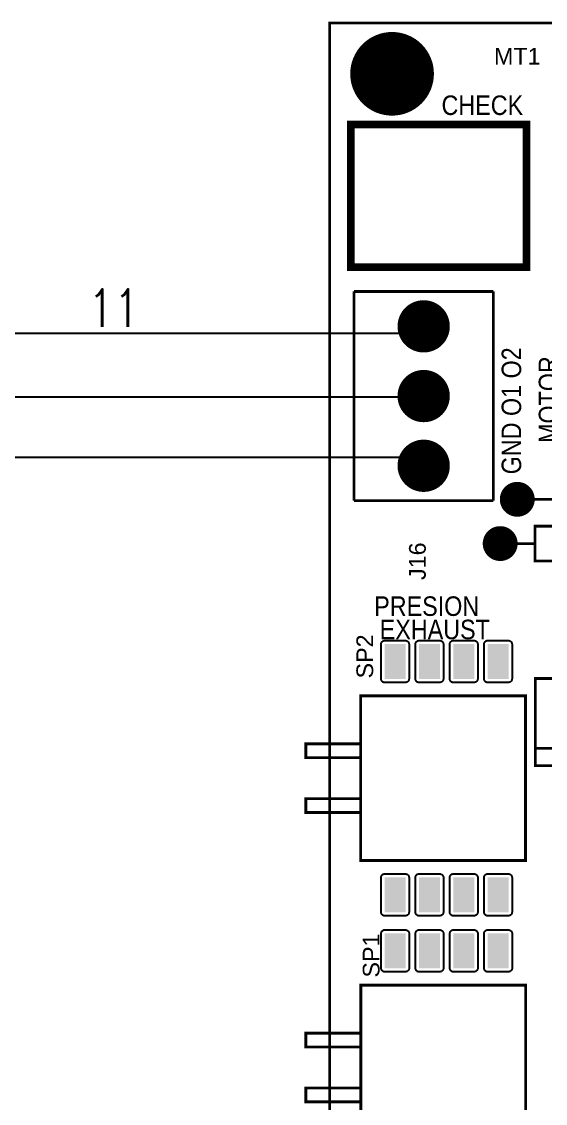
# Model space of a CAD drawing. Header units: inches. Extents: x 15 to 148, y 10 to 111.
# Drawn here: x 132.16 to 134.78, y 100.44 to 105.86 of the extents above; entities that cross this region are included whole.
import ezdxf
from ezdxf.enums import TextEntityAlignment as Align

# ---------------------------------------------------------------- set-up
doc = ezdxf.new("R2010")
doc.units = ezdxf.units.IN
doc.header["$MEASUREMENT"] = 0
doc.layers.add('BLK_12AWG', color=7, linetype='Continuous')
doc.layers.add('WIREFIXED', color=160, linetype='Continuous')
doc.styles.add('WD', font='romans.shx')

# ---------------------------------------------------------------- blocks, each defined once
blk = doc.blocks.new('RPAD')
blk.add_trace([(-0.5, -0.5), (-0.5, 0.5), (0.5, -0.5), (0.5, 0.5)])
blk = doc.blocks.new('EPAD')
at = {"const_width": 0.5}
blk.add_lwpolyline([(-0.25, 0, 1), (0.25, 0, 1)], format="xyb", close=True, dxfattribs=at)
blk = doc.blocks.new('CBA2Board')
for points, const_width in [([(154.6751, 100.9212), (162.5311, 100.9212), (162.5311, 105.055), (154.6751, 105.055), (154.6751, 100.9212)], 0.008), ([(154.6751, 100.9212), (162.5311, 100.9212), (162.5311, 105.055), (154.6751, 105.055), (154.6751, 100.9212)], 0.008), ([(154.6751, 100.9212), (162.5311, 100.9212), (162.5311, 105.055), (154.6751, 105.055), (154.6751, 100.9212)], 0.008), ([(154.7362, 104.3542), (155.2401, 104.3542), (155.2401, 104.7637), (154.7362, 104.7637), (154.7362, 104.3542)], 0.022), ([(154.7362, 104.3542), (155.2401, 104.3542), (155.2401, 104.7637), (154.7362, 104.7637), (154.7362, 104.3542)], 0.022), ([(154.7362, 104.3542), (155.2401, 104.3542), (155.2401, 104.7637), (154.7362, 104.7637), (154.7362, 104.3542)], 0.022), ([(155.1449, 104.2849), (154.7449, 104.2849)], 0.008), ([(154.7449, 104.2849), (154.7449, 103.6849)], 0.008), ([(155.1449, 104.2849), (154.7449, 104.2849)], 0.008), ([(154.7449, 104.2849), (154.7449, 103.6849)], 0.008), ([(155.1449, 104.2849), (154.7449, 104.2849)], 0.008), ([(154.7449, 104.2849), (154.7449, 103.6849)], 0.008), ([(155.1449, 103.6849), (155.1449, 104.2849)], 0.008), ([(155.1449, 103.6849), (155.1449, 104.2849)], 0.008), ([(155.1449, 103.6849), (155.1449, 104.2849)], 0.008), ([(155.1449, 103.6849), (154.7449, 103.6849)], 0.008), ([(155.1449, 103.6849), (154.7449, 103.6849)], 0.008), ([(155.1449, 103.6849), (154.7449, 103.6849)], 0.008), ([(155.3133, 103.6887), (155.2633, 103.6887)], 0.008), ([(155.3133, 103.6887), (155.2633, 103.6887)], 0.008), ([(155.3133, 103.6887), (155.2633, 103.6887)], 0.008), ([(155.2643, 103.5117), (155.6643, 103.5117), (155.6643, 103.6117), (155.2643, 103.6117), (155.2643, 103.5117)], 0.008), ([(155.2643, 103.5117), (155.6643, 103.5117), (155.6643, 103.6117), (155.2643, 103.6117), (155.2643, 103.5117)], 0.008), ([(155.2643, 103.5117), (155.6643, 103.5117), (155.6643, 103.6117), (155.2643, 103.6117), (155.2643, 103.5117)], 0.008), ([(155.2143, 103.5617), (155.2643, 103.5617)], 0.008), ([(155.2143, 103.5617), (155.2643, 103.5617)], 0.008), ([(155.2143, 103.5617), (155.2643, 103.5617)], 0.008), ([(155.2653, 102.9246), (156.1653, 102.9246), (156.1653, 103.1746), (155.2653, 103.1746), (155.2653, 102.9246)], 0.008), ([(155.2653, 102.9246), (156.1653, 102.9246), (156.1653, 103.1746), (155.2653, 103.1746), (155.2653, 102.9246)], 0.008), ([(155.2653, 102.9246), (156.1653, 102.9246), (156.1653, 103.1746), (155.2653, 103.1746), (155.2653, 102.9246)], 0.008), ([(154.7645, 102.6526), (155.2369, 102.6526), (155.2369, 103.125), (154.7645, 103.125), (154.7645, 102.6526)], 0.008), ([(154.7645, 102.6526), (155.2369, 102.6526), (155.2369, 103.125), (154.7645, 103.125), (154.7645, 102.6526)], 0.008), ([(154.7645, 102.6526), (155.2369, 102.6526), (155.2369, 103.125), (154.7645, 103.125), (154.7645, 102.6526)], 0.008), ([(154.607, 102.9478), (154.7645, 102.9478), (154.7645, 102.9872), (154.607, 102.9872), (154.607, 102.9478)], 0.008), ([(154.607, 102.9478), (154.7645, 102.9478), (154.7645, 102.9872), (154.607, 102.9872), (154.607, 102.9478)], 0.008), ([(154.607, 102.9478), (154.7645, 102.9478), (154.7645, 102.9872), (154.607, 102.9872), (154.607, 102.9478)], 0.008), ([(156.1653, 102.9746), (155.2653, 102.9746)], 0.008), ([(156.1653, 102.9746), (155.2653, 102.9746)], 0.008), ([(156.1653, 102.9746), (155.2653, 102.9746)], 0.008), ([(154.607, 102.7904), (154.7645, 102.7904), (154.7645, 102.8297), (154.607, 102.8297), (154.607, 102.7904)], 0.008), ([(154.607, 102.7904), (154.7645, 102.7904), (154.7645, 102.8297), (154.607, 102.8297), (154.607, 102.7904)], 0.008), ([(154.607, 102.7904), (154.7645, 102.7904), (154.7645, 102.8297), (154.607, 102.8297), (154.607, 102.7904)], 0.008), ([(154.7647, 101.8226), (155.2371, 101.8226), (155.2371, 102.295), (154.7647, 102.295), (154.7647, 101.8226)], 0.008), ([(154.7647, 101.8226), (155.2371, 101.8226), (155.2371, 102.295), (154.7647, 102.295), (154.7647, 101.8226)], 0.008), ([(154.7647, 101.8226), (155.2371, 101.8226), (155.2371, 102.295), (154.7647, 102.295), (154.7647, 101.8226)], 0.008), ([(154.6072, 102.1178), (154.7647, 102.1178), (154.7647, 102.1572), (154.6072, 102.1572), (154.6072, 102.1178)], 0.008), ([(154.6072, 102.1178), (154.7647, 102.1178), (154.7647, 102.1572), (154.6072, 102.1572), (154.6072, 102.1178)], 0.008), ([(154.6072, 102.1178), (154.7647, 102.1178), (154.7647, 102.1572), (154.6072, 102.1572), (154.6072, 102.1178)], 0.008), ([(154.6072, 101.9604), (154.7647, 101.9604), (154.7647, 101.9997), (154.6072, 101.9997), (154.6072, 101.9604)], 0.008), ([(154.6072, 101.9604), (154.7647, 101.9604), (154.7647, 101.9997), (154.6072, 101.9997), (154.6072, 101.9604)], 0.008), ([(154.6072, 101.9604), (154.7647, 101.9604), (154.7647, 101.9997), (154.6072, 101.9997), (154.6072, 101.9604)], 0.008)]:
    blk.add_lwpolyline(points, dxfattribs=dict(const_width=const_width))
for points in [[(154.8329, 103.2834), (154.8929, 103.2834), (154.8939, 103.2834), (154.8949, 103.2832), (154.8959, 103.283), (154.8968, 103.2827), (154.8977, 103.2822), (154.8985, 103.2817), (154.8993, 103.2812), (154.9, 103.2805), (154.9006, 103.2798), (154.9012, 103.2791), (154.9017, 103.2782), (154.9021, 103.2774), (154.9025, 103.2764), (154.9027, 103.2755), (154.9028, 103.2745), (154.9029, 103.2734), (154.9029, 103.1734), (154.9028, 103.1724), (154.9027, 103.1714), (154.9025, 103.1704), (154.9021, 103.1695), (154.9017, 103.1686), (154.9012, 103.1678), (154.9006, 103.167), (154.9, 103.1663), (154.8993, 103.1657), (154.8985, 103.1651), (154.8977, 103.1646), (154.8968, 103.1642), (154.8959, 103.1639), (154.8949, 103.1636), (154.8939, 103.1635), (154.8929, 103.1634), (154.8329, 103.1634), (154.8319, 103.1635), (154.8309, 103.1636), (154.8299, 103.1639), (154.829, 103.1642), (154.8281, 103.1646), (154.8273, 103.1651), (154.8265, 103.1657), (154.8258, 103.1663), (154.8251, 103.167), (154.8246, 103.1678), (154.8241, 103.1686), (154.8237, 103.1695), (154.8233, 103.1704), (154.8231, 103.1714), (154.8229, 103.1724), (154.8229, 103.1734), (154.8229, 103.2734), (154.8229, 103.2745), (154.8231, 103.2755), (154.8233, 103.2764), (154.8237, 103.2774), (154.8241, 103.2782), (154.8246, 103.2791), (154.8251, 103.2798), (154.8258, 103.2805), (154.8265, 103.2812), (154.8273, 103.2817), (154.8281, 103.2822), (154.829, 103.2827), (154.8299, 103.283), (154.8309, 103.2832), (154.8319, 103.2834), (154.8329, 103.2834)], [(154.9313, 103.2834), (154.9913, 103.2834), (154.9924, 103.2834), (154.9934, 103.2832), (154.9943, 103.283), (154.9953, 103.2827), (154.9961, 103.2822), (154.997, 103.2817), (154.9977, 103.2812), (154.9984, 103.2805), (154.9991, 103.2798), (154.9996, 103.2791), (155.0001, 103.2782), (155.0005, 103.2774), (155.0009, 103.2764), (155.0011, 103.2755), (155.0013, 103.2745), (155.0013, 103.2734), (155.0013, 103.1734), (155.0013, 103.1724), (155.0011, 103.1714), (155.0009, 103.1704), (155.0005, 103.1695), (155.0001, 103.1686), (154.9996, 103.1678), (154.9991, 103.167), (154.9984, 103.1663), (154.9977, 103.1657), (154.997, 103.1651), (154.9961, 103.1646), (154.9953, 103.1642), (154.9943, 103.1639), (154.9934, 103.1636), (154.9924, 103.1635), (154.9913, 103.1634), (154.9313, 103.1634), (154.9303, 103.1635), (154.9293, 103.1636), (154.9283, 103.1639), (154.9274, 103.1642), (154.9265, 103.1646), (154.9257, 103.1651), (154.9249, 103.1657), (154.9242, 103.1663), (154.9236, 103.167), (154.923, 103.1678), (154.9225, 103.1686), (154.9221, 103.1695), (154.9218, 103.1704), (154.9215, 103.1714), (154.9214, 103.1724), (154.9213, 103.1734), (154.9213, 103.2734), (154.9214, 103.2745), (154.9215, 103.2755), (154.9218, 103.2764), (154.9221, 103.2774), (154.9225, 103.2782), (154.923, 103.2791), (154.9236, 103.2798), (154.9242, 103.2805), (154.9249, 103.2812), (154.9257, 103.2817), (154.9265, 103.2822), (154.9274, 103.2827), (154.9283, 103.283), (154.9293, 103.2832), (154.9303, 103.2834), (154.9313, 103.2834)], [(155.0297, 103.2834), (155.0897, 103.2834), (155.0908, 103.2834), (155.0918, 103.2832), (155.0928, 103.283), (155.0937, 103.2827), (155.0946, 103.2822), (155.0954, 103.2817), (155.0961, 103.2812), (155.0969, 103.2805), (155.0975, 103.2798), (155.0981, 103.2791), (155.0986, 103.2782), (155.099, 103.2774), (155.0993, 103.2764), (155.0995, 103.2755), (155.0997, 103.2745), (155.0997, 103.2734), (155.0997, 103.1734), (155.0997, 103.1724), (155.0995, 103.1714), (155.0993, 103.1704), (155.099, 103.1695), (155.0986, 103.1686), (155.0981, 103.1678), (155.0975, 103.167), (155.0969, 103.1663), (155.0961, 103.1657), (155.0954, 103.1651), (155.0946, 103.1646), (155.0937, 103.1642), (155.0928, 103.1639), (155.0918, 103.1636), (155.0908, 103.1635), (155.0897, 103.1634), (155.0297, 103.1634), (155.0287, 103.1635), (155.0277, 103.1636), (155.0267, 103.1639), (155.0258, 103.1642), (155.0249, 103.1646), (155.0241, 103.1651), (155.0233, 103.1657), (155.0226, 103.1663), (155.022, 103.167), (155.0214, 103.1678), (155.0209, 103.1686), (155.0205, 103.1695), (155.0202, 103.1704), (155.0199, 103.1714), (155.0198, 103.1724), (155.0197, 103.1734), (155.0197, 103.2734), (155.0198, 103.2745), (155.0199, 103.2755), (155.0202, 103.2764), (155.0205, 103.2774), (155.0209, 103.2782), (155.0214, 103.2791), (155.022, 103.2798), (155.0226, 103.2805), (155.0233, 103.2812), (155.0241, 103.2817), (155.0249, 103.2822), (155.0258, 103.2827), (155.0267, 103.283), (155.0277, 103.2832), (155.0287, 103.2834), (155.0297, 103.2834)], [(155.1282, 103.2834), (155.1882, 103.2834), (155.1892, 103.2834), (155.1902, 103.2832), (155.1912, 103.283), (155.1921, 103.2827), (155.193, 103.2822), (155.1938, 103.2817), (155.1946, 103.2812), (155.1953, 103.2805), (155.1959, 103.2798), (155.1965, 103.2791), (155.197, 103.2782), (155.1974, 103.2774), (155.1977, 103.2764), (155.198, 103.2755), (155.1981, 103.2745), (155.1982, 103.2734), (155.1982, 103.1734), (155.1981, 103.1724), (155.198, 103.1714), (155.1977, 103.1704), (155.1974, 103.1695), (155.197, 103.1686), (155.1965, 103.1678), (155.1959, 103.167), (155.1953, 103.1663), (155.1946, 103.1657), (155.1938, 103.1651), (155.193, 103.1646), (155.1921, 103.1642), (155.1912, 103.1639), (155.1902, 103.1636), (155.1892, 103.1635), (155.1882, 103.1634), (155.1282, 103.1634), (155.1271, 103.1635), (155.1261, 103.1636), (155.1252, 103.1639), (155.1242, 103.1642), (155.1234, 103.1646), (155.1225, 103.1651), (155.1218, 103.1657), (155.1211, 103.1663), (155.1204, 103.167), (155.1199, 103.1678), (155.1194, 103.1686), (155.1189, 103.1695), (155.1186, 103.1704), (155.1184, 103.1714), (155.1182, 103.1724), (155.1182, 103.1734), (155.1182, 103.2734), (155.1182, 103.2745), (155.1184, 103.2755), (155.1186, 103.2764), (155.1189, 103.2774), (155.1194, 103.2782), (155.1199, 103.2791), (155.1204, 103.2798), (155.1211, 103.2805), (155.1218, 103.2812), (155.1225, 103.2817), (155.1234, 103.2822), (155.1242, 103.2827), (155.1252, 103.283), (155.1261, 103.2832), (155.1271, 103.2834), (155.1282, 103.2834)], [(154.8329, 102.6141), (154.8929, 102.6141), (154.8939, 102.6141), (154.8949, 102.6139), (154.8959, 102.6137), (154.8968, 102.6134), (154.8977, 102.6129), (154.8985, 102.6124), (154.8993, 102.6119), (154.9, 102.6112), (154.9006, 102.6105), (154.9012, 102.6098), (154.9017, 102.6089), (154.9021, 102.6081), (154.9025, 102.6071), (154.9027, 102.6062), (154.9028, 102.6052), (154.9029, 102.6041), (154.9029, 102.5041), (154.9028, 102.5031), (154.9027, 102.5021), (154.9025, 102.5011), (154.9021, 102.5002), (154.9017, 102.4993), (154.9012, 102.4985), (154.9006, 102.4977), (154.9, 102.497), (154.8993, 102.4964), (154.8985, 102.4958), (154.8977, 102.4953), (154.8968, 102.4949), (154.8959, 102.4946), (154.8949, 102.4943), (154.8939, 102.4942), (154.8929, 102.4941), (154.8329, 102.4941), (154.8319, 102.4942), (154.8309, 102.4943), (154.8299, 102.4946), (154.829, 102.4949), (154.8281, 102.4953), (154.8273, 102.4958), (154.8265, 102.4964), (154.8258, 102.497), (154.8251, 102.4977), (154.8246, 102.4985), (154.8241, 102.4993), (154.8237, 102.5002), (154.8233, 102.5011), (154.8231, 102.5021), (154.8229, 102.5031), (154.8229, 102.5041), (154.8229, 102.6041), (154.8229, 102.6052), (154.8231, 102.6062), (154.8233, 102.6071), (154.8237, 102.6081), (154.8241, 102.6089), (154.8246, 102.6098), (154.8251, 102.6105), (154.8258, 102.6112), (154.8265, 102.6119), (154.8273, 102.6124), (154.8281, 102.6129), (154.829, 102.6134), (154.8299, 102.6137), (154.8309, 102.6139), (154.8319, 102.6141), (154.8329, 102.6141)], [(154.9313, 102.6141), (154.9913, 102.6141), (154.9924, 102.6141), (154.9934, 102.6139), (154.9943, 102.6137), (154.9953, 102.6134), (154.9961, 102.6129), (154.997, 102.6124), (154.9977, 102.6119), (154.9984, 102.6112), (154.9991, 102.6105), (154.9996, 102.6098), (155.0001, 102.6089), (155.0005, 102.6081), (155.0009, 102.6071), (155.0011, 102.6062), (155.0013, 102.6052), (155.0013, 102.6041), (155.0013, 102.5041), (155.0013, 102.5031), (155.0011, 102.5021), (155.0009, 102.5011), (155.0005, 102.5002), (155.0001, 102.4993), (154.9996, 102.4985), (154.9991, 102.4977), (154.9984, 102.497), (154.9977, 102.4964), (154.997, 102.4958), (154.9961, 102.4953), (154.9953, 102.4949), (154.9943, 102.4946), (154.9934, 102.4943), (154.9924, 102.4942), (154.9913, 102.4941), (154.9313, 102.4941), (154.9303, 102.4942), (154.9293, 102.4943), (154.9283, 102.4946), (154.9274, 102.4949), (154.9265, 102.4953), (154.9257, 102.4958), (154.9249, 102.4964), (154.9242, 102.497), (154.9236, 102.4977), (154.923, 102.4985), (154.9225, 102.4993), (154.9221, 102.5002), (154.9218, 102.5011), (154.9215, 102.5021), (154.9214, 102.5031), (154.9213, 102.5041), (154.9213, 102.6041), (154.9214, 102.6052), (154.9215, 102.6062), (154.9218, 102.6071), (154.9221, 102.6081), (154.9225, 102.6089), (154.923, 102.6098), (154.9236, 102.6105), (154.9242, 102.6112), (154.9249, 102.6119), (154.9257, 102.6124), (154.9265, 102.6129), (154.9274, 102.6134), (154.9283, 102.6137), (154.9293, 102.6139), (154.9303, 102.6141), (154.9313, 102.6141)], [(155.0297, 102.6141), (155.0897, 102.6141), (155.0908, 102.6141), (155.0918, 102.6139), (155.0928, 102.6137), (155.0937, 102.6134), (155.0946, 102.6129), (155.0954, 102.6124), (155.0961, 102.6119), (155.0969, 102.6112), (155.0975, 102.6105), (155.0981, 102.6098), (155.0986, 102.6089), (155.099, 102.6081), (155.0993, 102.6071), (155.0995, 102.6062), (155.0997, 102.6052), (155.0997, 102.6041), (155.0997, 102.5041), (155.0997, 102.5031), (155.0995, 102.5021), (155.0993, 102.5011), (155.099, 102.5002), (155.0986, 102.4993), (155.0981, 102.4985), (155.0975, 102.4977), (155.0969, 102.497), (155.0961, 102.4964), (155.0954, 102.4958), (155.0946, 102.4953), (155.0937, 102.4949), (155.0928, 102.4946), (155.0918, 102.4943), (155.0908, 102.4942), (155.0897, 102.4941), (155.0297, 102.4941), (155.0287, 102.4942), (155.0277, 102.4943), (155.0267, 102.4946), (155.0258, 102.4949), (155.0249, 102.4953), (155.0241, 102.4958), (155.0233, 102.4964), (155.0226, 102.497), (155.022, 102.4977), (155.0214, 102.4985), (155.0209, 102.4993), (155.0205, 102.5002), (155.0202, 102.5011), (155.0199, 102.5021), (155.0198, 102.5031), (155.0197, 102.5041), (155.0197, 102.6041), (155.0198, 102.6052), (155.0199, 102.6062), (155.0202, 102.6071), (155.0205, 102.6081), (155.0209, 102.6089), (155.0214, 102.6098), (155.022, 102.6105), (155.0226, 102.6112), (155.0233, 102.6119), (155.0241, 102.6124), (155.0249, 102.6129), (155.0258, 102.6134), (155.0267, 102.6137), (155.0277, 102.6139), (155.0287, 102.6141), (155.0297, 102.6141)], [(155.1282, 102.6141), (155.1882, 102.6141), (155.1892, 102.6141), (155.1902, 102.6139), (155.1912, 102.6137), (155.1921, 102.6134), (155.193, 102.6129), (155.1938, 102.6124), (155.1946, 102.6119), (155.1953, 102.6112), (155.1959, 102.6105), (155.1965, 102.6098), (155.197, 102.6089), (155.1974, 102.6081), (155.1977, 102.6071), (155.198, 102.6062), (155.1981, 102.6052), (155.1982, 102.6041), (155.1982, 102.5041), (155.1981, 102.5031), (155.198, 102.5021), (155.1977, 102.5011), (155.1974, 102.5002), (155.197, 102.4993), (155.1965, 102.4985), (155.1959, 102.4977), (155.1953, 102.497), (155.1946, 102.4964), (155.1938, 102.4958), (155.193, 102.4953), (155.1921, 102.4949), (155.1912, 102.4946), (155.1902, 102.4943), (155.1892, 102.4942), (155.1882, 102.4941), (155.1282, 102.4941), (155.1271, 102.4942), (155.1261, 102.4943), (155.1252, 102.4946), (155.1242, 102.4949), (155.1234, 102.4953), (155.1225, 102.4958), (155.1218, 102.4964), (155.1211, 102.497), (155.1204, 102.4977), (155.1199, 102.4985), (155.1194, 102.4993), (155.1189, 102.5002), (155.1186, 102.5011), (155.1184, 102.5021), (155.1182, 102.5031), (155.1182, 102.5041), (155.1182, 102.6041), (155.1182, 102.6052), (155.1184, 102.6062), (155.1186, 102.6071), (155.1189, 102.6081), (155.1194, 102.6089), (155.1199, 102.6098), (155.1204, 102.6105), (155.1211, 102.6112), (155.1218, 102.6119), (155.1225, 102.6124), (155.1234, 102.6129), (155.1242, 102.6134), (155.1252, 102.6137), (155.1261, 102.6139), (155.1271, 102.6141), (155.1282, 102.6141)], [(154.8331, 102.4534), (154.8931, 102.4534), (154.8941, 102.4534), (154.8951, 102.4532), (154.8961, 102.453), (154.897, 102.4527), (154.8979, 102.4522), (154.8987, 102.4517), (154.8995, 102.4512), (154.9002, 102.4505), (154.9008, 102.4498), (154.9014, 102.4491), (154.9019, 102.4482), (154.9023, 102.4474), (154.9026, 102.4464), (154.9029, 102.4455), (154.903, 102.4445), (154.9031, 102.4434), (154.9031, 102.3434), (154.903, 102.3424), (154.9029, 102.3414), (154.9026, 102.3404), (154.9023, 102.3395), (154.9019, 102.3386), (154.9014, 102.3378), (154.9008, 102.337), (154.9002, 102.3363), (154.8995, 102.3357), (154.8987, 102.3351), (154.8979, 102.3346), (154.897, 102.3342), (154.8961, 102.3339), (154.8951, 102.3336), (154.8941, 102.3335), (154.8931, 102.3334), (154.8331, 102.3334), (154.832, 102.3335), (154.831, 102.3336), (154.8301, 102.3339), (154.8291, 102.3342), (154.8283, 102.3346), (154.8274, 102.3351), (154.8267, 102.3357), (154.826, 102.3363), (154.8253, 102.337), (154.8248, 102.3378), (154.8243, 102.3386), (154.8239, 102.3395), (154.8235, 102.3404), (154.8233, 102.3414), (154.8231, 102.3424), (154.8231, 102.3434), (154.8231, 102.4434), (154.8231, 102.4445), (154.8233, 102.4455), (154.8235, 102.4464), (154.8239, 102.4474), (154.8243, 102.4482), (154.8248, 102.4491), (154.8253, 102.4498), (154.826, 102.4505), (154.8267, 102.4512), (154.8274, 102.4517), (154.8283, 102.4522), (154.8291, 102.4527), (154.8301, 102.453), (154.831, 102.4532), (154.832, 102.4534), (154.8331, 102.4534)], [(154.9315, 102.4534), (154.9915, 102.4534), (154.9925, 102.4534), (154.9936, 102.4532), (154.9945, 102.453), (154.9954, 102.4527), (154.9963, 102.4522), (154.9971, 102.4517), (154.9979, 102.4512), (154.9986, 102.4505), (154.9993, 102.4498), (154.9998, 102.4491), (155.0003, 102.4482), (155.0007, 102.4474), (155.0011, 102.4464), (155.0013, 102.4455), (155.0015, 102.4445), (155.0015, 102.4434), (155.0015, 102.3434), (155.0015, 102.3424), (155.0013, 102.3414), (155.0011, 102.3404), (155.0007, 102.3395), (155.0003, 102.3386), (154.9998, 102.3378), (154.9993, 102.337), (154.9986, 102.3363), (154.9979, 102.3357), (154.9971, 102.3351), (154.9963, 102.3346), (154.9954, 102.3342), (154.9945, 102.3339), (154.9936, 102.3336), (154.9925, 102.3335), (154.9915, 102.3334), (154.9315, 102.3334), (154.9305, 102.3335), (154.9295, 102.3336), (154.9285, 102.3339), (154.9276, 102.3342), (154.9267, 102.3346), (154.9259, 102.3351), (154.9251, 102.3357), (154.9244, 102.3363), (154.9238, 102.337), (154.9232, 102.3378), (154.9227, 102.3386), (154.9223, 102.3395), (154.922, 102.3404), (154.9217, 102.3414), (154.9216, 102.3424), (154.9215, 102.3434), (154.9215, 102.4434), (154.9216, 102.4445), (154.9217, 102.4455), (154.922, 102.4464), (154.9223, 102.4474), (154.9227, 102.4482), (154.9232, 102.4491), (154.9238, 102.4498), (154.9244, 102.4505), (154.9251, 102.4512), (154.9259, 102.4517), (154.9267, 102.4522), (154.9276, 102.4527), (154.9285, 102.453), (154.9295, 102.4532), (154.9305, 102.4534), (154.9315, 102.4534)], [(155.0299, 102.4534), (155.0899, 102.4534), (155.091, 102.4534), (155.092, 102.4532), (155.0929, 102.453), (155.0939, 102.4527), (155.0947, 102.4522), (155.0956, 102.4517), (155.0963, 102.4512), (155.097, 102.4505), (155.0977, 102.4498), (155.0983, 102.4491), (155.0987, 102.4482), (155.0992, 102.4474), (155.0995, 102.4464), (155.0997, 102.4455), (155.0999, 102.4445), (155.0999, 102.4434), (155.0999, 102.3434), (155.0999, 102.3424), (155.0997, 102.3414), (155.0995, 102.3404), (155.0992, 102.3395), (155.0987, 102.3386), (155.0983, 102.3378), (155.0977, 102.337), (155.097, 102.3363), (155.0963, 102.3357), (155.0956, 102.3351), (155.0947, 102.3346), (155.0939, 102.3342), (155.0929, 102.3339), (155.092, 102.3336), (155.091, 102.3335), (155.0899, 102.3334), (155.0299, 102.3334), (155.0289, 102.3335), (155.0279, 102.3336), (155.0269, 102.3339), (155.026, 102.3342), (155.0251, 102.3346), (155.0243, 102.3351), (155.0235, 102.3357), (155.0228, 102.3363), (155.0222, 102.337), (155.0216, 102.3378), (155.0211, 102.3386), (155.0207, 102.3395), (155.0204, 102.3404), (155.0201, 102.3414), (155.02, 102.3424), (155.0199, 102.3434), (155.0199, 102.4434), (155.02, 102.4445), (155.0201, 102.4455), (155.0204, 102.4464), (155.0207, 102.4474), (155.0211, 102.4482), (155.0216, 102.4491), (155.0222, 102.4498), (155.0228, 102.4505), (155.0235, 102.4512), (155.0243, 102.4517), (155.0251, 102.4522), (155.026, 102.4527), (155.0269, 102.453), (155.0279, 102.4532), (155.0289, 102.4534), (155.0299, 102.4534)], [(155.1284, 102.4534), (155.1884, 102.4534), (155.1894, 102.4534), (155.1904, 102.4532), (155.1914, 102.453), (155.1923, 102.4527), (155.1932, 102.4522), (155.194, 102.4517), (155.1948, 102.4512), (155.1955, 102.4505), (155.1961, 102.4498), (155.1967, 102.4491), (155.1972, 102.4482), (155.1976, 102.4474), (155.1979, 102.4464), (155.1982, 102.4455), (155.1983, 102.4445), (155.1984, 102.4434), (155.1984, 102.3434), (155.1983, 102.3424), (155.1982, 102.3414), (155.1979, 102.3404), (155.1976, 102.3395), (155.1972, 102.3386), (155.1967, 102.3378), (155.1961, 102.337), (155.1955, 102.3363), (155.1948, 102.3357), (155.194, 102.3351), (155.1932, 102.3346), (155.1923, 102.3342), (155.1914, 102.3339), (155.1904, 102.3336), (155.1894, 102.3335), (155.1884, 102.3334), (155.1284, 102.3334), (155.1273, 102.3335), (155.1263, 102.3336), (155.1253, 102.3339), (155.1244, 102.3342), (155.1235, 102.3346), (155.1227, 102.3351), (155.122, 102.3357), (155.1213, 102.3363), (155.1206, 102.337), (155.12, 102.3378), (155.1195, 102.3386), (155.1191, 102.3395), (155.1188, 102.3404), (155.1186, 102.3414), (155.1184, 102.3424), (155.1184, 102.3434), (155.1184, 102.4434), (155.1184, 102.4445), (155.1186, 102.4455), (155.1188, 102.4464), (155.1191, 102.4474), (155.1195, 102.4482), (155.12, 102.4491), (155.1206, 102.4498), (155.1213, 102.4505), (155.122, 102.4512), (155.1227, 102.4517), (155.1235, 102.4522), (155.1244, 102.4527), (155.1253, 102.453), (155.1263, 102.4532), (155.1273, 102.4534), (155.1284, 102.4534)]]:
    blk.add_lwpolyline(points, close=True)
for name, p, xscale, yscale in [('EPAD', (154.8543, 104.9093), 0.24, 0.24), ('EPAD', (154.9449, 104.1849), 0.15, 0.15), ('EPAD', (154.9449, 103.9849), 0.15, 0.15), ('EPAD', (154.9449, 103.7849), 0.15, 0.15), ('EPAD', (155.2133, 103.6887), 0.1, 0.1), ('EPAD', (155.1643, 103.5617), 0.1, 0.1), ('RPAD', (154.8629, 103.2234), 0.06, 0.1), ('RPAD', (154.9613, 103.2234), 0.06, 0.1), ('RPAD', (155.0597, 103.2234), 0.06, 0.1), ('RPAD', (155.1582, 103.2234), 0.06, 0.1), ('RPAD', (154.8629, 102.5541), 0.06, 0.1), ('RPAD', (154.9613, 102.5541), 0.06, 0.1), ('RPAD', (155.0597, 102.5541), 0.06, 0.1), ('RPAD', (155.1582, 102.5541), 0.06, 0.1), ('RPAD', (154.8631, 102.3934), 0.06, 0.1), ('RPAD', (154.9615, 102.3934), 0.06, 0.1), ('RPAD', (155.0599, 102.3934), 0.06, 0.1), ('RPAD', (155.1584, 102.3934), 0.06, 0.1)]:
    blk.add_blockref(name, p, dxfattribs=dict(xscale=xscale, yscale=yscale))
for s, height, width, p in [('MT1', 0.048, 1.041667, (155.1464, 104.9357)), ('MT1', 0.048, 1.041667, (155.1464, 104.9357)), ('MT1', 0.048, 1.041667, (155.1464, 104.9357)), ('CHECK', 0.056, 0.892857, (154.9961, 104.7912)), ('CHECK', 0.056, 0.892857, (154.9961, 104.7912)), ('CHECK', 0.056, 0.892857, (154.9961, 104.7912)), ('PRESION', 0.056, 0.892857, (154.8031, 103.3542)), ('PRESION', 0.056, 0.892857, (154.8031, 103.3542)), ('PRESION', 0.056, 0.892857, (154.8031, 103.3542)), ('EXHAUST', 0.056, 0.892857, (154.8189, 103.2873)), ('EXHAUST', 0.056, 0.892857, (154.8189, 103.2873)), ('EXHAUST', 0.056, 0.892857, (154.8189, 103.2873))]:
    blk.add_text(s, height=height, dxfattribs=dict(width=width)).set_placement(p)
for s, height, width, p in [('GND O1 O2', 0.056, 0.892857, (155.2244, 103.7605)), ('GND O1 O2', 0.056, 0.892857, (155.2244, 103.7605)), ('GND O1 O2', 0.056, 0.892857, (155.2244, 103.7605)), ('MOTOR', 0.056, 0.892857, (155.3307, 103.8503)), ('MOTOR', 0.056, 0.892857, (155.3307, 103.8503)), ('MOTOR', 0.056, 0.892857, (155.3307, 103.8503)), ('J16', 0.048, 1.041667, (154.9509, 103.4572)), ('J16', 0.048, 1.041667, (154.9509, 103.4572)), ('J16', 0.048, 1.041667, (154.9509, 103.4572)), ('SP2', 0.048, 1.041667, (154.8, 103.1748)), ('SP2', 0.048, 1.041667, (154.8, 103.1748)), ('SP2', 0.048, 1.041667, (154.8, 103.1748)), ('SP1', 0.048, 1.041667, (154.8182, 102.3168)), ('SP1', 0.048, 1.041667, (154.8182, 102.3168)), ('SP1', 0.048, 1.041667, (154.8182, 102.3168))]:
    blk.add_text(s, height=height, rotation=90, dxfattribs=dict(width=width)).set_placement(p)
blk = doc.blocks.new('WD_WNV')
at = {"style": 'WD', "flags": 1}
for tag, p in [('W01USER', (-0.0625, 0.0938)), ('W02USER', (-0.0625, 0.0859)), ('W03USER', (-0.0625, 0.0781)), ('W04USER', (-0.0625, 0.0703)), ('W05USER', (-0.0625, 0.0625)), ('W06USER', (-0.0625, 0.0547)), ('W07USER', (-0.0625, 0.0469)), ('W08USER', (-0.0625, 0.0391)), ('W09USER', (-0.0625, 0.0312)), ('W10USER', (-0.0625, 0.0234))]:
    blk.add_attdef(tag, text='', height=0.005, dxfattribs=at).set_placement(p, align=Align.CENTER)
at = {"linetype": 'Continuous', "style": 'WD', "width": 0.8}
blk.add_attdef('WIRENO', text='', height=0.125, dxfattribs=at).set_placement((-0.05, 0), align=Align.MIDDLE_RIGHT)

msp = doc.modelspace()

# ---------------------------------------------------------------- linework, layer by layer
at = {"layer": 'BLK_12AWG'}
for p, q in [((131.8708, 104.2947), (134.1437, 104.2947)), ((134.1534, 103.9744), (131.6279, 103.9744)), ((132.0844, 103.6735), (134.1728, 103.6735)), ((134.1728, 103.6735), (134.1728, 103.6346))]:
    msp.add_line(p, q, dxfattribs=at)

# ---------------------------------------------------------------- block references
at = {"layer": 'BLK_12AWG', "xscale": 1.74680064, "yscale": 1.74680064, "zscale": 1.74680064}
msp.add_blockref('CBA2Board', (-136.4831, -77.6613), dxfattribs=at)
at = {"layer": 'WIREFIXED'}
ref = msp.add_blockref('WD_WNV', (132.3107, 104.4828), dxfattribs=dict(at, xscale=1.5, yscale=1.5, zscale=1.5))
ref.add_attrib('WIRENOF', '11', dxfattribs={"linetype": 'Continuous', "height": 0.1875, "style": 'WD', "width": 0.8}).set_placement((132.494, 104.4203), align=Align.MIDDLE_LEFT)

doc.saveas('drawing.dxf')
